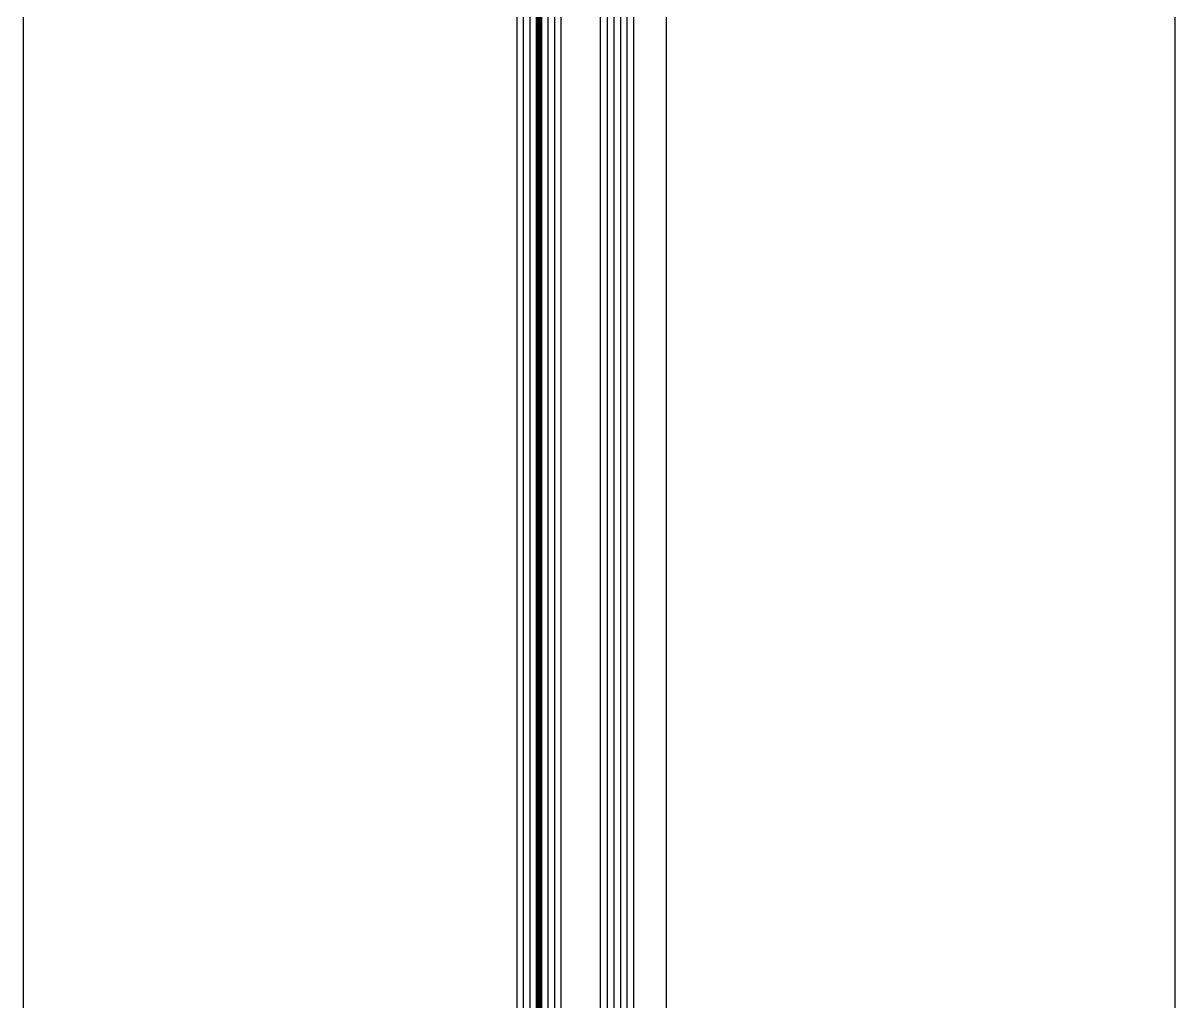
# Model space of a CAD drawing. Header units: millimetres. Extents: x 12351878 to 12381578, y 696206 to 738256.
# Drawn here: x 12356634.5 to 12356984.5, y 713787.3 to 714084.8 of the extents above; entities that cross this region are included whole.
import ezdxf

# ---------------------------------------------------------------- set-up
doc = ezdxf.new("R2010")
doc.units = ezdxf.units.MM
doc.header["$LTSCALE"] = 1000
doc.linetypes.add('HIDDEN', pattern=[0.125, 0.0625, -0.0625])
for name, color, linetype in [('EXTRUSION-V', 141, 'Continuous'), ('GLASS', 1, 'Continuous'), ('GLASS-V', 11, 'Continuous'), ('SYMBOL', 7, 'Continuous')]:
    doc.layers.add(name, color=color, linetype=linetype)

# ---------------------------------------------------------------- blocks, each defined once
blk = doc.blocks.new('*U101')
at = {"layer": 'GLASS'}
for points in [[(1795.571571863751, 23.49999995922984), (1.000000000014552, 23.5), (1.455191522836685e-11, 24.5), (2.182787284255028e-11, 32.5), (1.000000000021828, 33.5), (1795.571571863757, 33.49999995923711)], [(1795.57157186374, 11.49999995923711), (1.000000000003638, 11.5), (3.637978807091713e-12, 10.5), (-3.637978807091713e-12, 6.5), (0.999999999996362, 5.5), (1795.57157186373, 5.499999959229834)], [(1795.57157186374, 3.99999995923711), (1.000000000003638, 4), (3.637978807091713e-12, 3), (-3.637978807091713e-12, -1), (0.999999999996362, -2), (1795.57157186373, -2.000000040770166)]]:
    blk.add_lwpolyline(points, dxfattribs=at)
at = {"layer": 'GLASS-V'}
for p, q in [((2.182787284255028e-11, 31.5), (1795.571571863755, 31.49999995923711)), ((1.818989403545856e-11, 29.50000000000728), (1795.571571863755, 29.49999995923711)), ((1.818989403545856e-11, 27.5), (1795.571571863753, 27.49999995923711)), ((1.818989403545856e-11, 25.5), (1795.571571863751, 25.49999995923711)), ((3.637978807091713e-12, 9.5), (1795.571571863739, 9.499999959229832)), ((0, 7.5), (1795.571571863731, 7.499999959229834)), ((3.637978807091713e-12, 2), (1795.571571863739, 1.999999959229834)), ((0, 0), (1795.571571863731, -4.077016629918688e-08))]:
    blk.add_line(p, q, dxfattribs=at)
at = {"layer": 'GLASS-V', "linetype": 'HIDDEN', "const_width": 1.499999999999999}
blk.add_lwpolyline([(1, 4.75), (1795.57157186374, 4.75017100807302)], dxfattribs=at)
blk = doc.blocks.new('bnc01')
at = {"layer": 'EXTRUSION-V'}
for p, q in [((3386.99998813495, 2705.854585408233, -6.694355303533301e-08), (3386.999926827848, -4.621688276529312e-08, 1.134861584349622e-08)), ((3232.499969162047, -4.621688276529312e-08, 9.088659335794639e-08), (3232.499969162047, 1765.57156784262, -6.694355303533295e-08))]:
    blk.add_line(p, q, dxfattribs=at)
at = {"layer": 'EXTRUSION-V', "elevation": -6.694355303533295e-08}
blk.add_lwpolyline([(3037, 2655.571652868064), (3037, -4.621688276529312e-08)], dxfattribs=at)
at = {"color": 0, "linetype": 'ByBlock', "rotation": 270}
blk.add_blockref('*U101', (3188.999930627644, 1795.57157181669, -6.694355303533295e-08), dxfattribs=at)

msp = doc.modelspace()

# ---------------------------------------------------------------- block references
at = {"layer": 'SYMBOL'}
msp.add_blockref('bnc01', (12353597.50000522, 712572.9283430666), dxfattribs=at)

doc.saveas('drawing.dxf')
